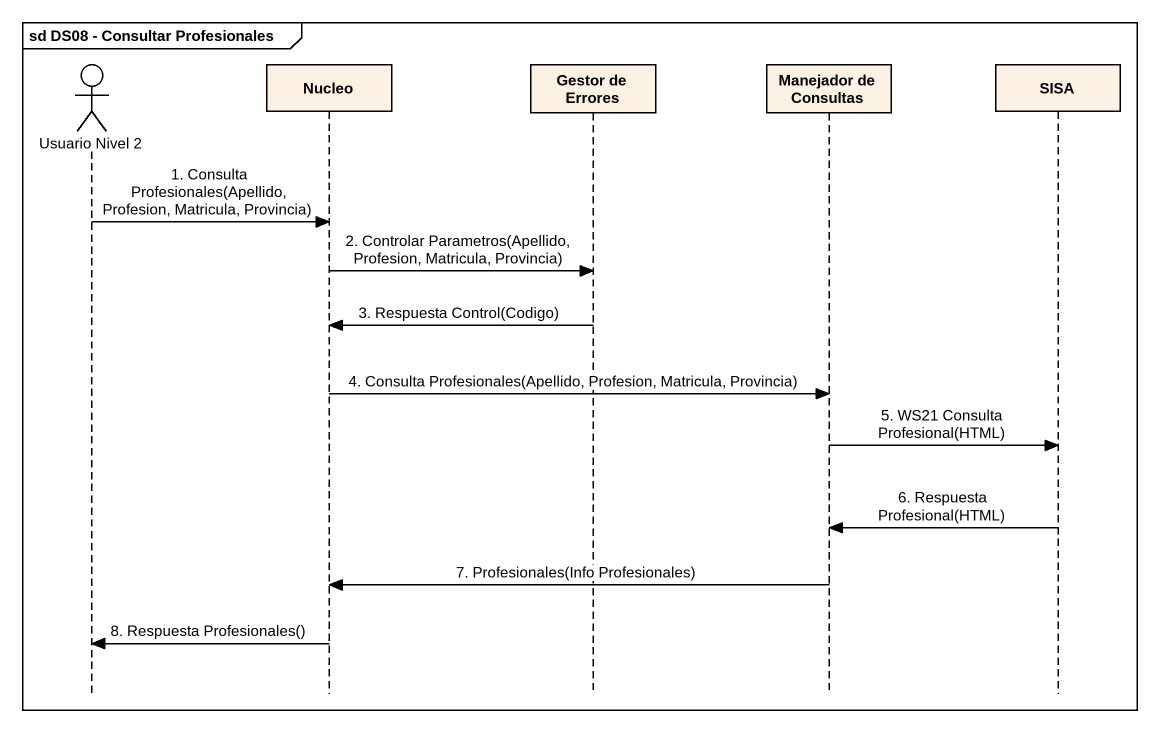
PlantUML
@startuml
mainframe sd DS08 - Consultar Profesionales
hide footbox
actor "Usuario Nivel 2" as Usuario_Nivel_2
participant Nucleo
participant "Gestor de Errores" as Gestor_de_Errores
participant "Manejador de Consultas" as Manejador_de_Consultas
participant SISA

Usuario_Nivel_2 -> Nucleo : 1. Consulta Profesionales(Apellido, Profesion, Matricula, Provincia)
Nucleo -> Gestor_de_Errores : 2. Controlar Parametros(Apellido, Profesion, Matricula, Provincia)
Gestor_de_Errores -> Nucleo : 3. Respuesta Control(Codigo)
Nucleo -> Manejador_de_Consultas : 4. Consulta Profesionales(Apellido, Profesion, Matricula, Provincia)
Manejador_de_Consultas -> SISA : 5. WS21 Consulta Profesional(HTML)
SISA -> Manejador_de_Consultas : 6. Respuesta Profesional(HTML)
Manejador_de_Consultas -> Nucleo : 7. Profesionales(Info Profesionales)
Nucleo -> Usuario_Nivel_2 : 8. Respuesta Profesionales()
@enduml
